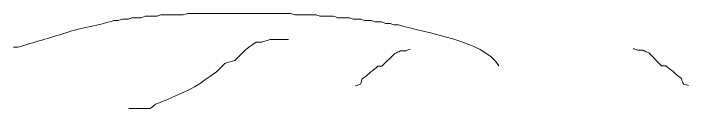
# Model space of a CAD drawing. Header units: millimetres. Extents: x -6423 to -1759, y 6 to 2012.
# Drawn here: x -2048.7 to -1977.2, y 1530 to 1540.1 of the extents above; entities that cross this region are included whole.
import ezdxf

# ---------------------------------------------------------------- set-up
doc = ezdxf.new("R2010")
doc.units = ezdxf.units.MM
doc.header["$MEASUREMENT"] = 0
doc.layers.add('layer 1', color=7, linetype='Continuous')

msp = doc.modelspace()

# ---------------------------------------------------------------- linework, layer by layer
at = {"layer": 'layer 1', "color": 177, "lineweight": 9}
for points, knots in [([(-2048.6738, 1536.476), (-2048.6738, 1536.476), (-2048.224, 1536.4763), (-2048.224, 1536.4763), (-2048.224, 1536.4763), (-2046.5433, 1537.0211), (-2044.8265, 1537.4559), (-2043.1267, 1538.0256), (-2043.1267, 1538.0256), (-2041.429, 1538.5941), (-2039.6086, 1538.8126), (-2038.0291, 1539.3245), (-2038.0291, 1539.3245), (-2038.0291, 1539.3245), (-2037.5792, 1539.3248), (-2037.5792, 1539.3248), (-2037.5792, 1539.3248), (-2037.5702, 1539.3289), (-2037.1547, 1539.4655), (-2037.1295, 1539.4747), (-2037.1295, 1539.4747), (-2037.1295, 1539.4747), (-2036.5297, 1539.4745), (-2036.5297, 1539.4745), (-2036.5297, 1539.4745), (-2036.5207, 1539.4788), (-2036.1053, 1539.6157), (-2036.08, 1539.6247), (-2036.08, 1539.6247), (-2036.08, 1539.6247), (-2035.1804, 1539.6246), (-2035.1804, 1539.6246), (-2035.1804, 1539.6246), (-2035.1714, 1539.6287), (-2034.7559, 1539.7655), (-2034.7306, 1539.7745), (-2034.7306, 1539.7745), (-2034.7306, 1539.7745), (-2033.5313, 1539.7744), (-2033.5313, 1539.7744), (-2033.5313, 1539.7744), (-2033.5222, 1539.7788), (-2033.1069, 1539.9153), (-2033.0815, 1539.9245), (-2033.0815, 1539.9245), (-2033.0815, 1539.9245), (-2030.6829, 1539.9245), (-2030.6829, 1539.9245), (-2030.6829, 1539.9245), (-2030.6736, 1539.9286), (-2030.258, 1540.0653), (-2030.2329, 1540.0744), (-2030.2329, 1540.0744), (-2030.2329, 1540.0744), (-2027.5343, 1540.0744), (-2027.5343, 1540.0744), (-2027.5343, 1540.0744), (-2027.5343, 1540.0744), (-2021.8371, 1540.0744), (-2021.8371, 1540.0744), (-2021.8371, 1540.0744), (-2021.8371, 1540.0744), (-2019.2883, 1540.0744), (-2019.2883, 1540.0744), (-2019.2883, 1540.0744), (-2019.2792, 1540.0703), (-2018.8636, 1539.9334), (-2018.8386, 1539.9245), (-2018.8386, 1539.9245), (-2018.8386, 1539.9245), (-2016.5896, 1539.9245), (-2016.5896, 1539.9245), (-2016.5896, 1539.9245), (-2016.5806, 1539.9204), (-2016.1649, 1539.7834), (-2016.14, 1539.7745), (-2016.14, 1539.7745), (-2016.14, 1539.7745), (-2014.7905, 1539.7745), (-2014.7905, 1539.7745), (-2014.7905, 1539.7745), (-2014.7814, 1539.7703), (-2014.366, 1539.6336), (-2014.3408, 1539.6246), (-2014.3408, 1539.6246), (-2014.3408, 1539.6246), (-2013.1412, 1539.6247), (-2013.1412, 1539.6247), (-2013.1412, 1539.6247), (-2013.1322, 1539.6203), (-2012.7166, 1539.4838), (-2012.6915, 1539.4745), (-2012.6915, 1539.4745), (-2012.6915, 1539.4745), (-2011.9419, 1539.4747), (-2011.9419, 1539.4747), (-2011.9419, 1539.4747), (-2011.9329, 1539.4705), (-2011.5173, 1539.3336), (-2011.4922, 1539.3245), (-2011.4922, 1539.3245), (-2011.4922, 1539.3245), (-2010.7425, 1539.3248), (-2010.7425, 1539.3248), (-2010.7425, 1539.3248), (-2010.7334, 1539.3207), (-2010.3178, 1539.1837), (-2010.2928, 1539.175), (-2010.2928, 1539.175), (-2010.2928, 1539.175), (-2009.693, 1539.1747), (-2009.693, 1539.1747), (-2009.693, 1539.1747), (-2009.6841, 1539.1707), (-2009.2684, 1539.0338), (-2009.2434, 1539.0249), (-2009.2434, 1539.0249), (-2009.2434, 1539.0249), (-2008.7936, 1539.0248), (-2008.7936, 1539.0248), (-2008.7936, 1539.0248), (-2008.7845, 1539.0206), (-2008.3688, 1538.884), (-2008.3436, 1538.8747), (-2008.3436, 1538.8747), (-2008.3436, 1538.8747), (-2007.8939, 1538.8749), (-2007.8939, 1538.8749), (-2007.8939, 1538.8749), (-2005.0411, 1537.9501), (-1998.9609, 1537.2634), (-1997.2494, 1534.5272)], [0, 0, 0, 0, 0.0294118, 0.0294118, 0.0294118, 0.0294118, 0.0588235, 0.0588235, 0.0588235, 0.0588235, 0.0882353, 0.0882353, 0.0882353, 0.0882353, 0.1176471, 0.1176471, 0.1176471, 0.1176471, 0.1470588, 0.1470588, 0.1470588, 0.1470588, 0.1764706, 0.1764706, 0.1764706, 0.1764706, 0.2058824, 0.2058824, 0.2058824, 0.2058824, 0.2352941, 0.2352941, 0.2352941, 0.2352941, 0.2647059, 0.2647059, 0.2647059, 0.2647059, 0.2941176, 0.2941176, 0.2941176, 0.2941176, 0.3235294, 0.3235294, 0.3235294, 0.3235294, 0.3529412, 0.3529412, 0.3529412, 0.3529412, 0.3823529, 0.3823529, 0.3823529, 0.3823529, 0.4117647, 0.4117647, 0.4117647, 0.4117647, 0.4411765, 0.4411765, 0.4411765, 0.4411765, 0.4705882, 0.4705882, 0.4705882, 0.4705882, 0.5, 0.5, 0.5, 0.5, 0.5294118, 0.5294118, 0.5294118, 0.5294118, 0.5588235, 0.5588235, 0.5588235, 0.5588235, 0.5882353, 0.5882353, 0.5882353, 0.5882353, 0.6176471, 0.6176471, 0.6176471, 0.6176471, 0.6470588, 0.6470588, 0.6470588, 0.6470588, 0.6764706, 0.6764706, 0.6764706, 0.6764706, 0.7058824, 0.7058824, 0.7058824, 0.7058824, 0.7352941, 0.7352941, 0.7352941, 0.7352941, 0.7647059, 0.7647059, 0.7647059, 0.7647059, 0.7941176, 0.7941176, 0.7941176, 0.7941176, 0.8235294, 0.8235294, 0.8235294, 0.8235294, 0.8529412, 0.8529412, 0.8529412, 0.8529412, 0.8823529, 0.8823529, 0.8823529, 0.8823529, 0.9117647, 0.9117647, 0.9117647, 0.9117647, 0.9411765, 0.9411765, 0.9411765, 0.9411765, 1, 1, 1, 1]), ([(-2019.5282, 1537.3197), (-2019.5282, 1537.3197), (-2021.4772, 1537.3198), (-2021.4772, 1537.3198), (-2021.4772, 1537.3198), (-2021.7774, 1537.2158), (-2022.0764, 1537.1237), (-2022.3768, 1537.0197), (-2022.3768, 1537.0197), (-2022.3768, 1537.0197), (-2022.9764, 1537.0199), (-2022.9764, 1537.0199), (-2022.9764, 1537.0199), (-2023.986, 1536.3738), (-2024.3695, 1535.9266), (-2025.2253, 1535.0707), (-2025.2253, 1535.0707), (-2025.6504, 1534.9906), (-2025.8808, 1534.9071), (-2026.2746, 1534.7708), (-2026.2746, 1534.7708), (-2026.2746, 1534.7708), (-2027.1744, 1533.8714), (-2027.1744, 1533.8714), (-2027.1744, 1533.8714), (-2028.1864, 1533.1874), (-2028.7773, 1532.6584), (-2029.8731, 1532.0721), (-2029.8731, 1532.0721), (-2030.3864, 1531.8334), (-2033.3252, 1530.4852), (-2033.6213, 1530.4232), (-2033.6213, 1530.4232), (-2033.8907, 1530.2099), (-2033.9467, 1530.1567), (-2034.2207, 1529.9732), (-2034.2207, 1529.9732), (-2034.2207, 1529.9732), (-2036.4698, 1529.9734), (-2036.4698, 1529.9734)], [0, 0, 0, 0, 0.0909091, 0.0909091, 0.0909091, 0.0909091, 0.1818182, 0.1818182, 0.1818182, 0.1818182, 0.2727273, 0.2727273, 0.2727273, 0.2727273, 0.3636364, 0.3636364, 0.3636364, 0.3636364, 0.4545455, 0.4545455, 0.4545455, 0.4545455, 0.5454545, 0.5454545, 0.5454545, 0.5454545, 0.6363636, 0.6363636, 0.6363636, 0.6363636, 0.7272727, 0.7272727, 0.7272727, 0.7272727, 0.8181818, 0.8181818, 0.8181818, 0.8181818, 1, 1, 1, 1]), ([(-2006.6345, 1536.2702), (-2006.6474, 1536.2645), (-2007.0712, 1536.1262), (-2007.0844, 1536.1201), (-2007.0844, 1536.1201), (-2007.0844, 1536.1201), (-2007.6839, 1536.1203), (-2007.6839, 1536.1203), (-2007.6839, 1536.1203), (-2007.9738, 1535.9347), (-2007.9738, 1535.9475), (-2008.2837, 1535.8202), (-2008.2837, 1535.8202), (-2008.2837, 1535.8202), (-2009.633, 1534.471), (-2009.633, 1534.471), (-2009.633, 1534.471), (-2009.633, 1534.471), (-2010.0828, 1534.4712), (-2010.0828, 1534.4712), (-2010.0828, 1534.4712), (-2010.435, 1534.1464), (-2010.4688, 1534.1168), (-2010.8323, 1533.8713), (-2010.8323, 1533.8713), (-2011.2269, 1533.4857), (-2011.3107, 1533.4064), (-2011.7319, 1533.1219), (-2011.7319, 1533.1219), (-2011.9263, 1532.4461), (-2011.8059, 1532.5666), (-2012.4816, 1532.372)], [0, 0, 0, 0, 0.1111111, 0.1111111, 0.1111111, 0.1111111, 0.2222222, 0.2222222, 0.2222222, 0.2222222, 0.3333333, 0.3333333, 0.3333333, 0.3333333, 0.4444444, 0.4444444, 0.4444444, 0.4444444, 0.5555556, 0.5555556, 0.5555556, 0.5555556, 0.6666667, 0.6666667, 0.6666667, 0.6666667, 0.7777778, 0.7777778, 0.7777778, 0.7777778, 1, 1, 1, 1]), ([(-1983.0062, 1536.3261), (-1982.9931, 1536.3205), (-1982.5695, 1536.1821), (-1982.5563, 1536.1761), (-1982.5563, 1536.1761), (-1982.5563, 1536.1761), (-1981.9568, 1536.1763), (-1981.9568, 1536.1763), (-1981.9568, 1536.1763), (-1981.6669, 1535.9906), (-1981.6669, 1536.0034), (-1981.357, 1535.8764), (-1981.357, 1535.8764), (-1981.357, 1535.8764), (-1980.0076, 1534.527), (-1980.0076, 1534.527), (-1980.0076, 1534.527), (-1980.0076, 1534.527), (-1979.5579, 1534.5272), (-1979.5579, 1534.5272), (-1979.5579, 1534.5272), (-1979.2056, 1534.2023), (-1979.1718, 1534.173), (-1978.8083, 1533.9272), (-1978.8083, 1533.9272), (-1978.4137, 1533.5418), (-1978.33, 1533.4624), (-1977.9087, 1533.1778), (-1977.9087, 1533.1778), (-1977.7143, 1532.5021), (-1977.8347, 1532.6225), (-1977.159, 1532.4281)], [0, 0, 0, 0, 0.1111111, 0.1111111, 0.1111111, 0.1111111, 0.2222222, 0.2222222, 0.2222222, 0.2222222, 0.3333333, 0.3333333, 0.3333333, 0.3333333, 0.4444444, 0.4444444, 0.4444444, 0.4444444, 0.5555556, 0.5555556, 0.5555556, 0.5555556, 0.6666667, 0.6666667, 0.6666667, 0.6666667, 0.7777778, 0.7777778, 0.7777778, 0.7777778, 1, 1, 1, 1])]:
    msp.add_open_spline(points, degree=3, knots=knots, dxfattribs=at)

doc.saveas('drawing.dxf')
